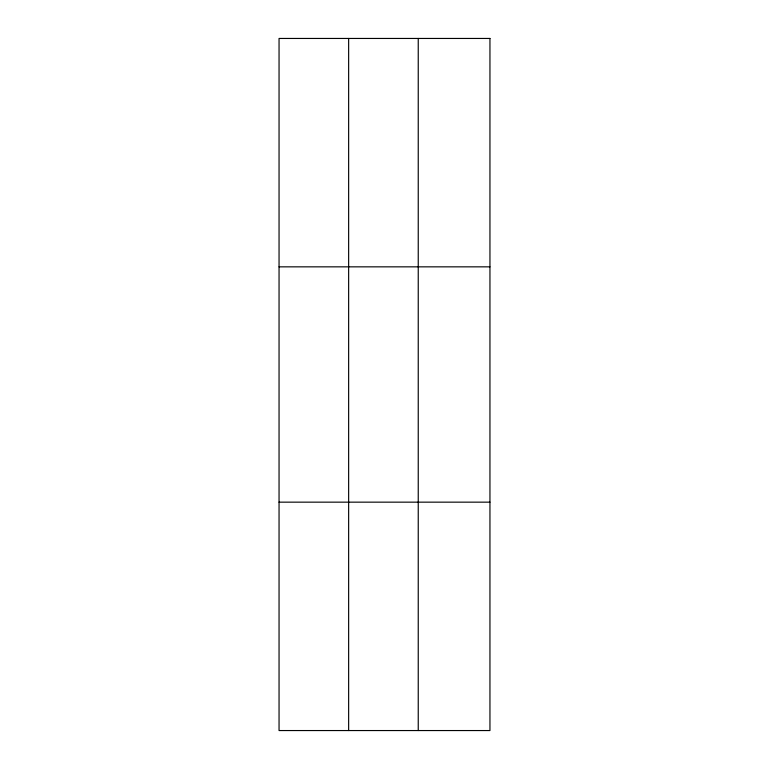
<?xml version="1.0" encoding="UTF-8"?>
<svg xmlns="http://www.w3.org/2000/svg" width="769" height="769" viewBox="0 0 769 769"><rect width="100%" height="100%" fill="white"/><g stroke="black" fill="none" stroke-linecap="round" stroke-linejoin="round"><path stroke-width="1.15" d="M348.645 38.45L348.645 730.55M418.24 38.45L418.24 730.55M279.051 266.843L489.949 266.843M279.051 502.157L489.949 502.157M489.949 38.45L489.949 730.55L279.051 730.55L279.051 38.45L489.949 38.45"/></g></svg>
